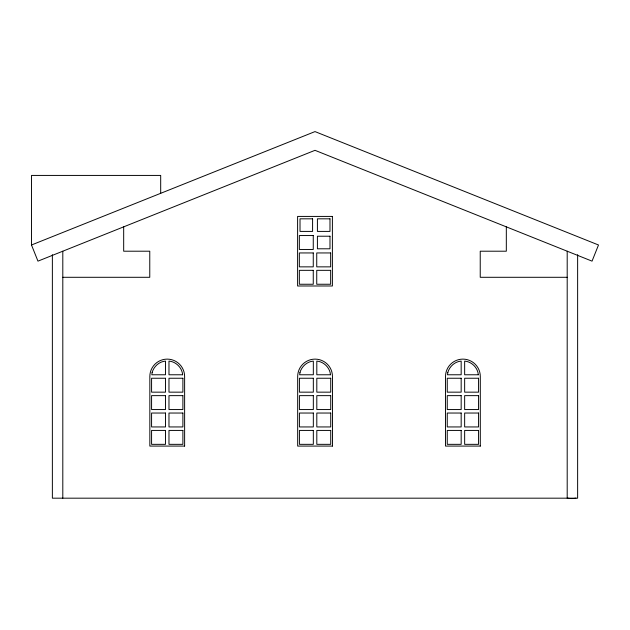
<?xml version="1.0" encoding="UTF-8"?>
<svg xmlns="http://www.w3.org/2000/svg" width="630" height="630" viewBox="0 0 630 630"><rect width="100%" height="100%" fill="white"/><g stroke="black" fill="none" stroke-linecap="round" stroke-linejoin="round"><path stroke-width="0.94" d="M31.5 244.991L315 131.591L598.5 244.991L592.042 261.143L315 150.326L37.958 261.143L31.5 244.991L31.5 175.423L160.689 175.423L160.689 193.315M62.803 277.294L149.767 277.294L149.767 251.205L123.677 251.205L123.677 226.855M567.197 277.294L480.233 277.294L480.233 251.205L506.323 251.205L506.323 226.855M577.631 254.685L577.631 498.18L52.369 498.18L52.369 254.685M567.197 251.205L567.197 498.18M62.803 251.205L62.803 498.18M575.891 498.18A104.73 48.116 -90 0 1 567.37 498.102M152.129 372.464L151.822 374.771L165.493 374.771L165.493 361.1C159.201 361.549 153.83 366.487 152.129 372.464M299.967 372.464L299.659 374.771L313.33 374.771L313.33 361.1C307.038 361.549 301.668 366.487 299.967 372.464M447.804 372.464L447.497 374.771L461.168 374.771L461.168 361.1C454.876 361.549 449.513 366.487 447.804 372.464M332.396 216.421L297.604 216.421L297.604 285.988L332.396 285.988L332.396 216.421M312.59 218.823L300.014 218.823L300.014 231.407L312.59 231.407L312.59 218.823M329.986 218.823L317.41 218.823L317.41 231.407L329.986 231.407L329.986 218.823M313.26 235.549L299.344 235.549L299.344 249.464L313.26 249.464L313.26 235.549M329.986 236.218L317.41 236.218L317.41 248.795L329.986 248.795L329.986 236.218M313.26 252.945L299.344 252.945L299.344 266.86L313.26 266.86L313.26 252.945M330.655 252.945L316.74 252.945L316.74 266.86L330.655 266.86L330.655 252.945M313.26 270.333L299.344 270.333L299.344 284.248L313.26 284.248L313.26 270.333M330.655 270.333L316.74 270.333L316.74 284.248L330.655 284.248L330.655 270.333M182.645 374.771L168.974 374.771L168.974 361.1C175.983 361.62 182.117 367.755 182.645 374.771M330.482 374.771L316.811 374.771L316.811 361.1C323.82 361.62 329.955 367.755 330.482 374.771M478.32 374.771L464.649 374.771L464.649 361.1C471.657 361.62 477.8 367.755 478.32 374.771M165.493 378.244L151.578 378.244L151.578 392.159L165.493 392.159L165.493 378.244M182.889 378.244L168.974 378.244L168.974 392.159L182.889 392.159L182.889 378.244M313.33 378.244L299.415 378.244L299.415 392.159L313.33 392.159L313.33 378.244M330.726 378.244L316.811 378.244L316.811 392.159L330.726 392.159L330.726 378.244M461.168 378.244L447.253 378.244L447.253 392.159L461.168 392.159L461.168 378.244M478.564 378.244L464.649 378.244L464.649 392.159L478.564 392.159L478.564 378.244M165.493 395.64L151.578 395.64L151.578 409.555L165.493 409.555L165.493 395.64M182.889 395.64L168.974 395.64L168.974 409.555L182.889 409.555L182.889 395.64M313.33 395.64L299.415 395.64L299.415 409.555L313.33 409.555L313.33 395.64M330.726 395.64L316.811 395.64L316.811 409.555L330.726 409.555L330.726 395.64M461.168 395.64L447.253 395.64L447.253 409.555L461.168 409.555L461.168 395.64M478.564 395.64L464.649 395.64L464.649 409.555L478.564 409.555L478.564 395.64M165.493 413.036L151.578 413.036L151.578 426.943L165.493 426.943L165.493 413.036M182.889 413.036L168.974 413.036L168.974 426.943L182.889 426.943L182.889 413.036M313.33 413.036L299.415 413.036L299.415 426.943L313.33 426.943L313.33 413.036M330.726 413.036L316.811 413.036L316.811 426.943L330.726 426.943L330.726 413.036M461.168 413.036L447.253 413.036L447.253 426.943L461.168 426.943L461.168 413.036M478.564 413.036L464.649 413.036L464.649 426.943L478.564 426.943L478.564 413.036M165.493 430.424L151.578 430.424L151.578 444.339L165.493 444.339L165.493 430.424M182.889 430.424L168.974 430.424L168.974 444.339L182.889 444.339L182.889 430.424M313.33 430.424L299.415 430.424L299.415 444.339L313.33 444.339L313.33 430.424M330.726 430.424L316.811 430.424L316.811 444.339L330.726 444.339L330.726 430.424M461.168 430.424L447.253 430.424L447.253 444.339L461.168 444.339L461.168 430.424M478.564 430.424L464.649 430.424L464.649 444.339L478.564 444.339L478.564 430.424M184.621 446.079L149.838 446.079L149.838 376.504A17.396 17.396 0 0 1 167.233 359.116A17.396 17.396 0 0 1 184.621 376.504L184.621 446.079M332.467 446.079L297.675 446.079L297.675 376.504A17.396 17.396 0 0 1 315.071 359.116A17.396 17.396 0 0 1 332.467 376.504L332.467 446.079M480.304 446.079L445.52 446.079L445.52 376.504A17.396 17.396 0 0 1 462.908 359.116A17.396 17.396 0 0 1 480.304 376.504L480.304 446.079"/></g></svg>
